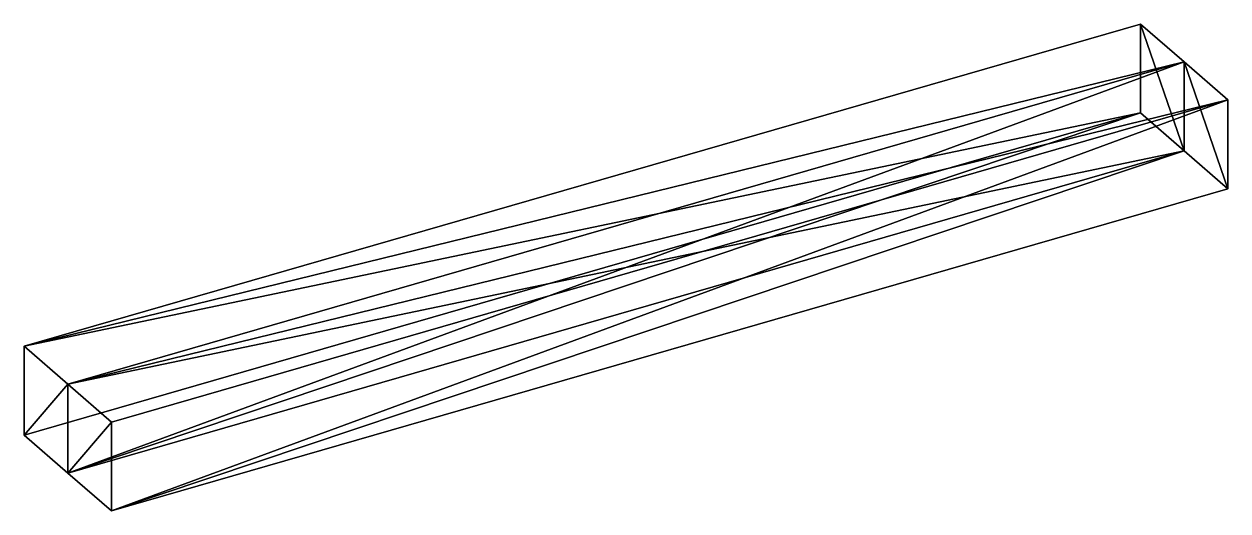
# Model space of a CAD drawing. Header units: metres. Extents: x -838 to 264, y -439 to 7.
import ezdxf

# ---------------------------------------------------------------- set-up
doc = ezdxf.new("R2010")
doc.units = ezdxf.units.M

msp = doc.modelspace()

# ---------------------------------------------------------------- linework, layer by layer
for p, q in [((184.26266, 6.870804, -82.09943), (-837.64734, -288.12915, -593.0544)), ((-837.64734, -288.12915, -593.0544), (184.26266, 6.870804, -82.09943)), ((184.26266, 6.870804, -82.09943), (184.26266, -74.535576, -35.099426)), ((224.26266, -27.770203, -142.09943), (184.26266, 6.870804, -82.09943)), ((184.26266, -74.535576, -35.099426), (184.26266, 6.870804, -82.09943)), ((184.26266, 6.870804, -82.09943), (224.26266, -27.770203, -142.09943)), ((-797.64734, -322.77017, -653.0544), (224.26266, -27.770203, -142.09943)), ((224.26266, -27.770203, -142.09943), (-797.64734, -322.77017, -653.0544)), ((224.26266, -27.770218, -142.09943), (-797.64734, -322.77017, -653.0544)), ((-797.64734, -322.77017, -653.0544), (224.26266, -27.770218, -142.09943)), ((224.26266, -109.1766, -95.09943), (224.26266, -27.770203, -142.09943)), ((224.26266, -27.770203, -142.09943), (224.26266, -109.1766, -95.09943)), ((224.26266, -27.770218, -142.09943), (224.26266, -109.1766, -95.09943)), ((264.26266, -62.411224, -202.09943), (224.26266, -27.770218, -142.09943)), ((224.26266, -109.1766, -95.09943), (224.26266, -27.770218, -142.09943)), ((224.26266, -27.770218, -142.09943), (264.26266, -62.411224, -202.09943)), ((-757.64734, -357.4112, -713.0544), (264.26266, -62.411224, -202.09943)), ((264.26266, -62.411224, -202.09943), (-757.64734, -357.4112, -713.0544)), ((264.26266, -143.81763, -155.09943), (264.26266, -62.411224, -202.09943)), ((264.26266, -62.411224, -202.09943), (264.26266, -143.81763, -155.09943)), ((-837.64734, -369.53555, -546.0544), (184.26266, -74.535576, -35.099426)), ((184.26266, -74.535576, -35.099426), (-837.64734, -369.53555, -546.0544)), ((184.26266, -74.535576, -35.099426), (224.26266, -109.1766, -95.09943)), ((224.26266, -109.1766, -95.09943), (184.26266, -74.535576, -35.099426)), ((224.26266, -109.1766, -95.09943), (-797.64734, -404.17657, -606.0544)), ((-797.64734, -404.17657, -606.0544), (224.26266, -109.1766, -95.09943)), ((-797.64734, -404.17657, -606.0544), (224.26266, -109.1766, -95.09943)), ((224.26266, -109.1766, -95.09943), (-797.64734, -404.17657, -606.0544)), ((224.26266, -109.1766, -95.09943), (264.26266, -143.81763, -155.09943)), ((264.26266, -143.81763, -155.09943), (224.26266, -109.1766, -95.09943)), ((264.26266, -143.81763, -155.09943), (-757.64734, -438.81757, -666.0544)), ((-757.64734, -438.81757, -666.0544), (264.26266, -143.81763, -155.09943)), ((-837.64734, -369.53555, -546.0544), (-837.64734, -288.12915, -593.0544)), ((-837.64734, -288.12915, -593.0544), (-797.64734, -322.77017, -653.0544)), ((-837.64734, -288.12915, -593.0544), (-837.64734, -369.53555, -546.0544)), ((-797.64734, -322.77017, -653.0544), (-837.64734, -288.12915, -593.0544)), ((-797.64734, -322.77017, -653.0544), (-797.64734, -404.17657, -606.0544)), ((-797.64734, -404.17657, -606.0544), (-797.64734, -322.77017, -653.0544)), ((-797.64734, -404.17657, -606.0544), (-797.64734, -322.77017, -653.0544)), ((-797.64734, -322.77017, -653.0544), (-757.64734, -357.4112, -713.0544)), ((-797.64734, -322.77017, -653.0544), (-797.64734, -404.17657, -606.0544)), ((-757.64734, -357.4112, -713.0544), (-797.64734, -322.77017, -653.0544)), ((-757.64734, -357.4112, -713.0544), (-757.64734, -438.81757, -666.0544)), ((-757.64734, -438.81757, -666.0544), (-757.64734, -357.4112, -713.0544)), ((-797.64734, -404.17657, -606.0544), (-837.64734, -369.53555, -546.0544)), ((-837.64734, -369.53555, -546.0544), (-797.64734, -404.17657, -606.0544)), ((-757.64734, -438.81757, -666.0544), (-797.64734, -404.17657, -606.0544)), ((-797.64734, -404.17657, -606.0544), (-757.64734, -438.81757, -666.0544))]:
    msp.add_line(p, q)
for points in [[(184.26266, -74.535576, -35.099426), (184.26266, 6.870804, -82.09943), (-837.64734, -288.12915, -593.0544), (-837.6472, -288.12906, -593.05426)], [(-837.64734, -288.12915, -593.0544), (184.26266, 6.870804, -82.09943), (224.26266, -27.770203, -142.09943), (224.26277, -27.770103, -142.09932)], [(224.26266, -109.1766, -95.09943), (224.26266, -27.770203, -142.09943), (184.26266, 6.870804, -82.09943), (184.26277, 6.870904, -82.09933)], [(184.26266, 6.870804, -82.09943), (184.26266, -74.535576, -35.099426), (224.26266, -109.1766, -95.09943), (224.26277, -109.1765, -95.09933)], [(224.26266, -27.770203, -142.09943), (-797.64734, -322.77017, -653.0544), (-837.64734, -288.12915, -593.0544), (-837.6472, -288.12906, -593.05426)], [(-797.64734, -404.17657, -606.0544), (-797.64734, -322.77017, -653.0544), (224.26266, -27.770203, -142.09943), (224.26277, -27.770103, -142.09932)], [(224.26266, -27.770203, -142.09943), (224.26266, -109.1766, -95.09943), (-797.64734, -404.17657, -606.0544), (-797.6472, -404.17648, -606.05426)], [(224.26266, -109.1766, -95.09943), (224.26266, -27.770218, -142.09943), (-797.64734, -322.77017, -653.0544), (-797.6472, -322.77008, -653.05426)], [(-797.64734, -322.77017, -653.0544), (224.26266, -27.770218, -142.09943), (264.26266, -62.411224, -202.09943), (264.26276, -62.411125, -202.09932)], [(264.26266, -143.81763, -155.09943), (264.26266, -62.411224, -202.09943), (224.26266, -27.770218, -142.09943), (224.26277, -27.770119, -142.09932)], [(224.26266, -27.770218, -142.09943), (224.26266, -109.1766, -95.09943), (264.26266, -143.81763, -155.09943), (264.26276, -143.81752, -155.09932)], [(264.26266, -62.411224, -202.09943), (-757.64734, -357.4112, -713.0544), (-797.64734, -322.77017, -653.0544), (-797.6472, -322.77008, -653.05426)], [(-757.64734, -438.81757, -666.0544), (-757.64734, -357.4112, -713.0544), (264.26266, -62.411224, -202.09943), (264.26276, -62.411125, -202.09932)], [(264.26266, -62.411224, -202.09943), (264.26266, -143.81763, -155.09943), (-757.64734, -438.81757, -666.0544), (-757.6472, -438.81747, -666.05426)], [(-837.64734, -288.12915, -593.0544), (-837.64734, -369.53555, -546.0544), (184.26266, -74.535576, -35.099426), (184.26277, -74.53548, -35.099327)], [(184.26266, -74.535576, -35.099426), (-837.64734, -369.53555, -546.0544), (-797.64734, -404.17657, -606.0544), (-797.6472, -404.17648, -606.05426)], [(-797.64734, -404.17657, -606.0544), (224.26266, -109.1766, -95.09943), (184.26266, -74.535576, -35.099426), (184.26277, -74.53548, -35.099327)], [(-797.64734, -322.77017, -653.0544), (-797.64734, -404.17657, -606.0544), (224.26266, -109.1766, -95.09943), (224.26277, -109.1765, -95.09933)], [(224.26266, -109.1766, -95.09943), (-797.64734, -404.17657, -606.0544), (-757.64734, -438.81757, -666.0544), (-757.6472, -438.81747, -666.05426)], [(-757.64734, -438.81757, -666.0544), (264.26266, -143.81763, -155.09943), (224.26266, -109.1766, -95.09943), (224.26277, -109.1765, -95.09933)], [(-837.64734, -369.53555, -546.0544), (-837.64734, -288.12915, -593.0544), (-797.64734, -322.77017, -653.0544), (-797.6472, -322.77008, -653.05426)], [(-797.64734, -322.77017, -653.0544), (-797.64734, -404.17657, -606.0544), (-837.64734, -369.53555, -546.0544), (-837.6472, -369.53546, -546.05426)], [(-797.64734, -404.17657, -606.0544), (-797.64734, -322.77017, -653.0544), (-757.64734, -357.4112, -713.0544), (-757.6472, -357.4111, -713.05426)], [(-757.64734, -357.4112, -713.0544), (-757.64734, -438.81757, -666.0544), (-797.64734, -404.17657, -606.0544), (-797.6472, -404.17648, -606.05426)]]:
    msp.add_3dface(points)

doc.saveas('drawing.dxf')
